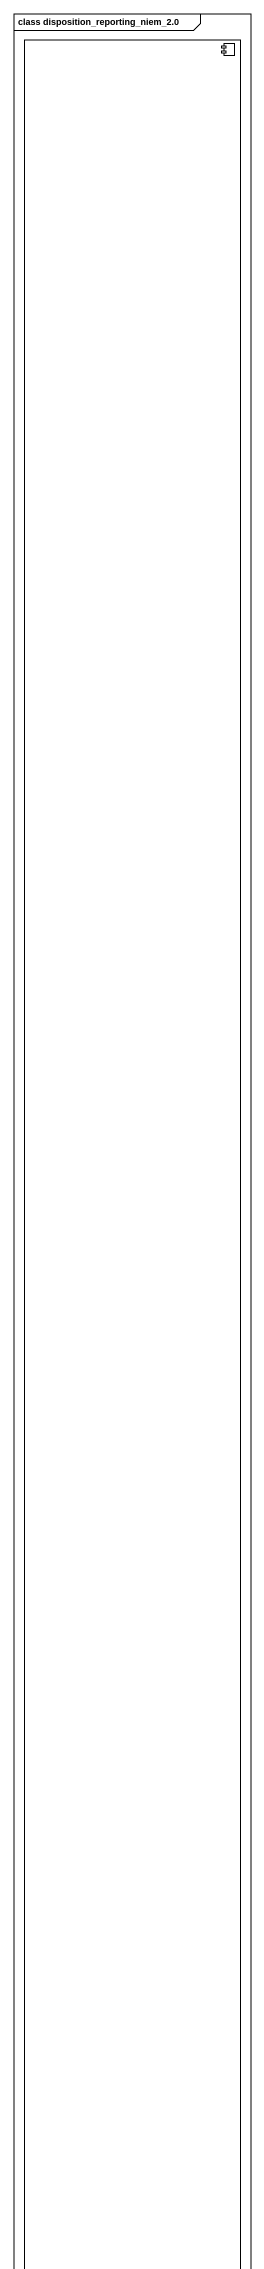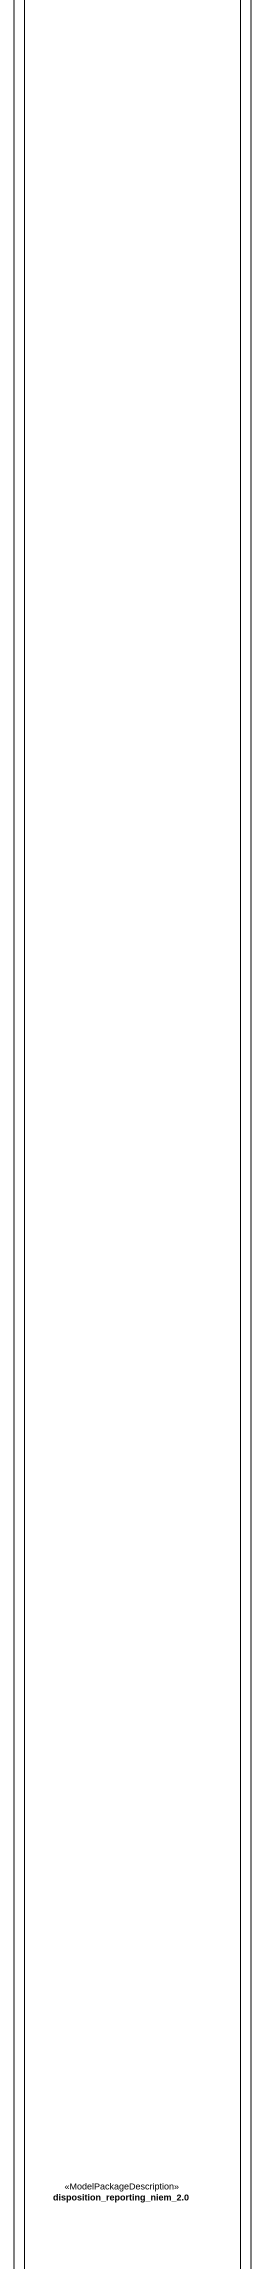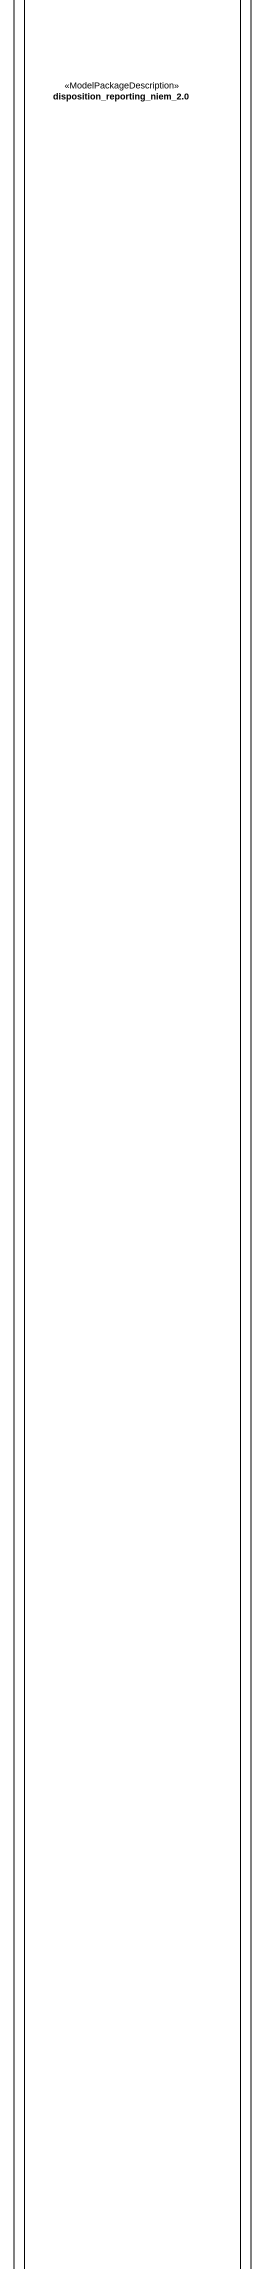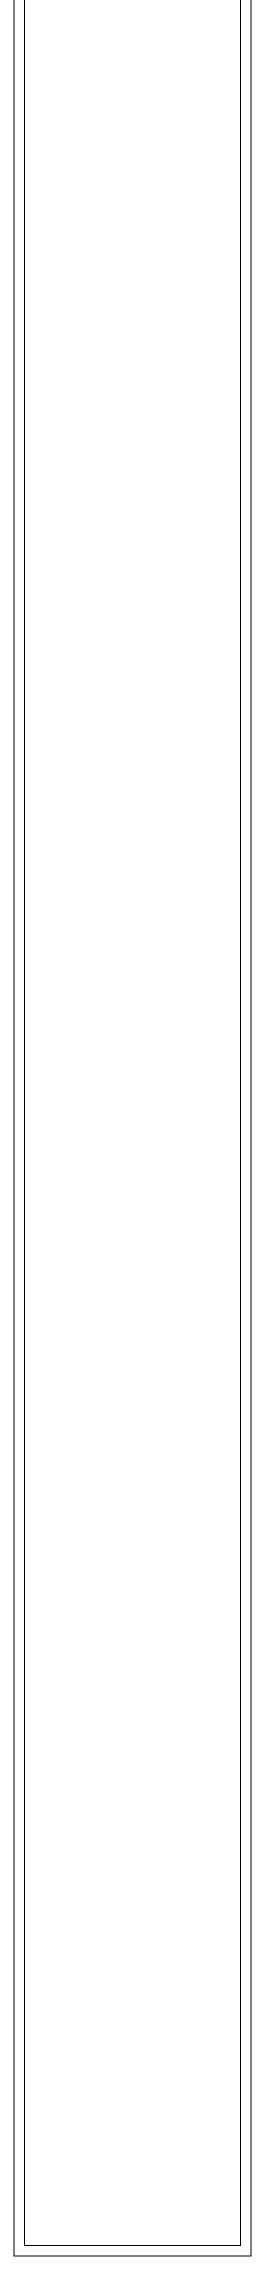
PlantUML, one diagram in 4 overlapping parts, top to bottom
@startuml
mainframe class disposition_reporting_niem_2.0
component "disposition_reporting_niem_2.0" as disposition_reporting_niem <<ModelPackageDescription>>
@enduml
